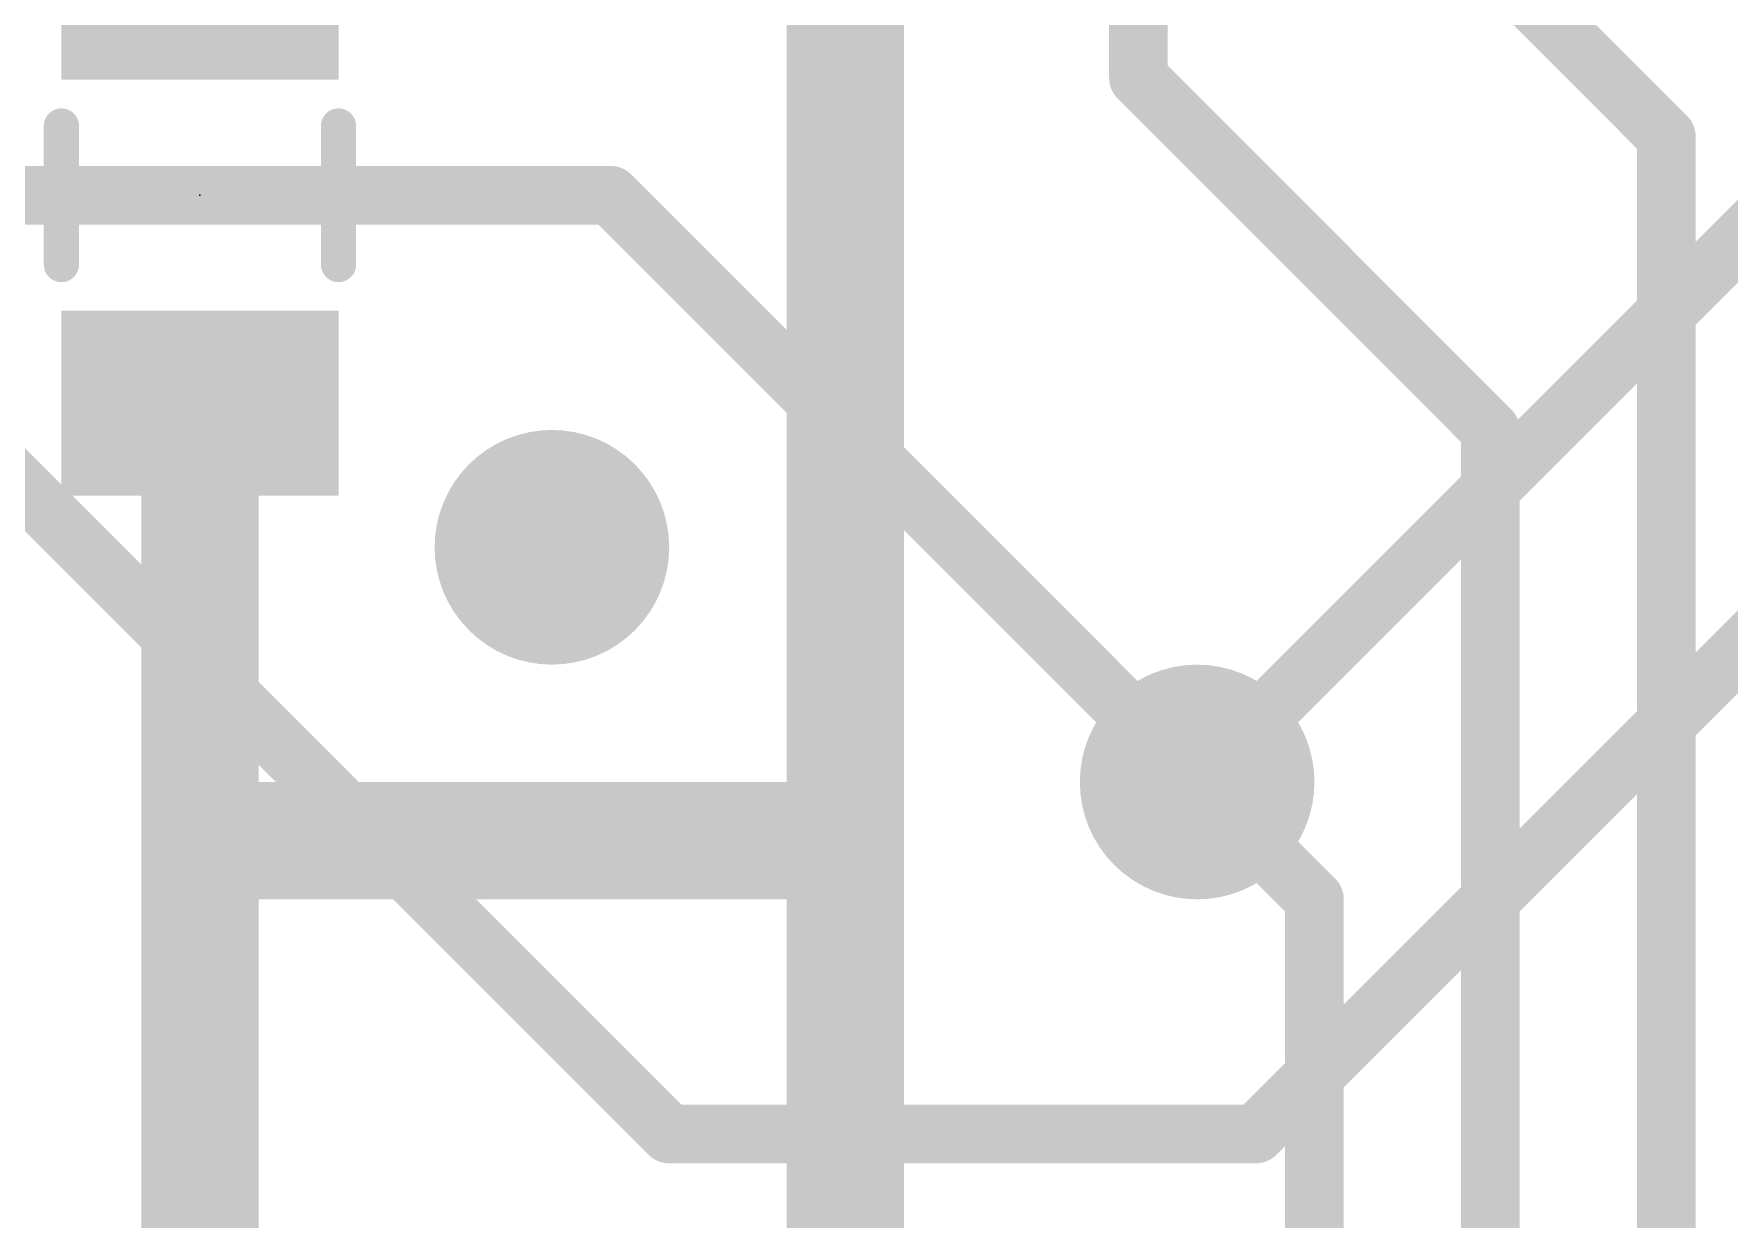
# Model space of a CAD drawing. Extents: x -20 to 87, y -17 to 53.
# Drawn here: x 27.22 to 34.56, y 18.43 to 23.56 of the extents above; entities that cross this region are included whole.
import ezdxf

# ---------------------------------------------------------------- set-up
doc = ezdxf.new("R2010")
doc.units = 0
for name, color, linetype in [('1', 12, 'CONTINUOUS'), ('16', 132, 'CONTINUOUS'), ('18', 110, 'CONTINUOUS'), ('21', 41, 'CONTINUOUS'), ('23', 53, 'CONTINUOUS')]:
    doc.layers.add(name, color=color, linetype=linetype)

# ---------------------------------------------------------------- blocks, each defined once
blk = doc.blocks.new('RECT')
blk.add_solid([(-0.5, -0.5), (0.5, -0.5), (-0.5, 0.5), (0.5, 0.5)])
blk = doc.blocks.new('ROUNDV')
at = {"const_width": 0.5}
blk.add_lwpolyline([(0, -0.25, 1), (0, 0.25, 1), (0, -0.25)], format="xyb", dxfattribs=at)

msp = doc.modelspace()

# ---------------------------------------------------------------- linework, layer by layer
at = {"layer": '1'}
for points, const_width in [([(30.734, 25.146), (30.734, 20.066)], 0.508), ([(32.004, 24.892), (32.004, 23.368)], 0.254), ([(34.29, 23.114), (33.274, 24.13)], 0.254), ([(32.004, 23.368), (33.528, 21.844)], 0.254), ([(34.29, 15.748), (34.29, 23.114)], 0.254), ([(27.94, 20.066), (27.94, 21.96)], 0.508), ([(33.528, 21.844), (33.528, 13.208)], 0.254), ([(32.766, 19.812), (32.258, 20.32)], 0.254), ([(30.734, 20.066), (27.94, 20.066)], 0.508), ([(27.94, 20.066), (27.94, 17.78)], 0.508), ([(30.734, 18.034), (30.734, 20.066)], 0.508), ([(32.766, 11.938), (32.766, 19.812)], 0.254)]:
    msp.add_lwpolyline(points, dxfattribs=dict(at, const_width=const_width))
for points, const_width in [([(32.0489, 23.4129, 1), (31.9591, 23.3231)], 0.127), ([(31.9405, 23.368, 1), (32.0675, 23.368)], 0.127), ([(34.3535, 23.114, 1), (34.2265, 23.114)], 0.127), ([(34.2451, 23.0691, 1), (34.3349, 23.1589)], 0.127), ([(28.067, 21.96, 1), (27.813, 21.96)], 0.254), ([(33.5915, 21.844, 1), (33.4645, 21.844)], 0.127), ([(33.4831, 21.7991, 1), (33.5729, 21.8889)], 0.127), ([(32.3029, 20.3649, 1), (32.2131, 20.2751)], 0.127), ([(27.94, 20.193, 1), (27.94, 19.939)], 0.254), ([(28.067, 20.066, 1), (27.813, 20.066)], 0.254), ([(30.861, 20.066, 1), (30.607, 20.066)], 0.254), ([(30.734, 19.939, 1), (30.734, 20.193)], 0.254), ([(27.813, 20.066, 1), (28.067, 20.066)], 0.254), ([(30.607, 20.066, 1), (30.861, 20.066)], 0.254), ([(32.8295, 19.812, 1), (32.7025, 19.812)], 0.127), ([(32.7211, 19.7671, 1), (32.8109, 19.8569)], 0.127)]:
    msp.add_lwpolyline(points, format="xyb", dxfattribs=dict(at, const_width=const_width))
at = {"layer": '16', "const_width": 0.254}
for points in [[(13.97, 22.86), (29.718, 22.86)], [(29.718, 22.86), (32.258, 20.32)], [(34.798, 22.86), (32.258, 20.32)], [(29.972, 18.796), (26.67, 22.098)], [(35.56, 21.844), (32.512, 18.796)], [(32.512, 18.796), (29.972, 18.796)]]:
    msp.add_lwpolyline(points, dxfattribs=at)
at = {"layer": '16', "const_width": 0.127}
for points in [[(29.7629, 22.9049, 1), (29.6731, 22.8151)], [(29.718, 22.7965, 1), (29.718, 22.9235)], [(32.2131, 20.3649, 1), (32.3029, 20.2751)], [(32.2131, 20.2751, 1), (32.3029, 20.3649)], [(29.972, 18.8595, 1), (29.972, 18.7325)], [(29.9271, 18.7511, 1), (30.0169, 18.8409)], [(32.4671, 18.8409, 1), (32.5569, 18.7511)], [(32.512, 18.7325, 1), (32.512, 18.8595)]]:
    msp.add_lwpolyline(points, format="xyb", dxfattribs=at)
at = {"layer": '21', "const_width": 0.1524}
for points in [[(27.34, 22.56), (27.34, 23.16)], [(28.54, 22.56), (28.54, 23.16)]]:
    msp.add_lwpolyline(points, dxfattribs=at)
at = {"layer": '21', "const_width": 0.0762}
for points in [[(27.3781, 23.16, 1), (27.3019, 23.16)], [(28.5781, 23.16, 1), (28.5019, 23.16)], [(27.3019, 22.56, 1), (27.3781, 22.56)], [(28.5019, 22.56, 1), (28.5781, 22.56)]]:
    msp.add_lwpolyline(points, format="xyb", dxfattribs=at)
at = {"layer": '23'}
msp.add_point((27.94, 22.86), dxfattribs=at)

# ---------------------------------------------------------------- block references
at = {"layer": '1', "xscale": 0.8, "yscale": 1.2, "rotation": 90}
for p in [(27.94, 23.76), (27.94, 21.96)]:
    msp.add_blockref('RECT', p, dxfattribs=at)
at = {"layer": '18', "xscale": 1.016, "yscale": 1.016}
for p in [(29.464, 21.336), (29.464, 21.336), (32.258, 20.32), (32.258, 20.32)]:
    msp.add_blockref('ROUNDV', p, dxfattribs=at)

doc.saveas('drawing.dxf')
